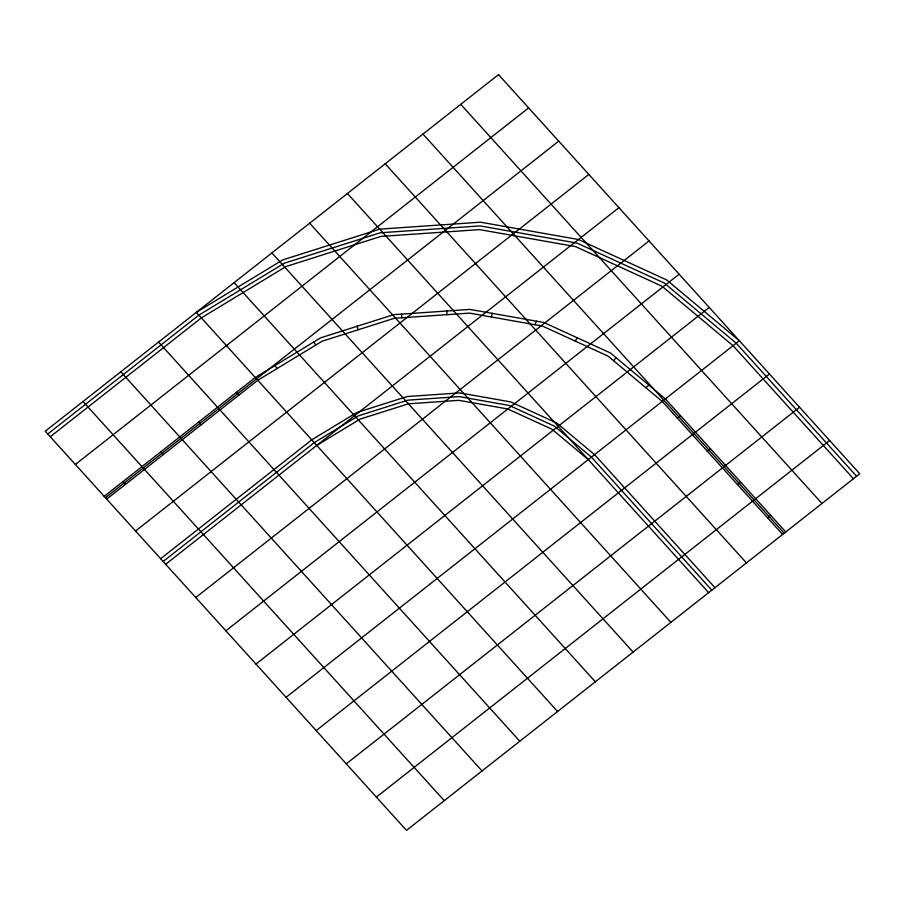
<?xml version="1.0" encoding="UTF-8"?>
<svg xmlns="http://www.w3.org/2000/svg" width="905" height="905" viewBox="0 0 905 905"><rect width="100%" height="100%" fill="white"/><g stroke="black" fill="none" stroke-linecap="round" stroke-linejoin="round"><path stroke-width="1.36" d="M446.866 314.68L447.013 310.901M491.426 316.999L492.196 313.266M535.036 324.725L536.405 321.173M575.263 341.083L577.198 337.769M613.59 360.699L616.056 357.656M645.944 387.781L648.93 385.055M47.761 433.993L198.851 315.121L284.362 263.208L380.292 232.777L480.103 225.911L576.971 243.06L664.327 283.073L736.195 343.21L856.605 476.256M50.261 436.764L201.363 317.893L285.98 266.534L380.892 236.42L479.65 229.621L575.501 246.59L661.94 286.184L733.05 345.687L853.449 478.734M75.353 464.48L528.622 107.899M104.199 496.359L255.289 377.498L320.551 337.87L393.766 314.657L469.933 309.408L543.86 322.497L610.524 353.029L665.367 398.924L785.778 531.982M105.455 497.739L558.724 141.157M106.711 499.13L257.801 380.27L322.157 341.196L394.365 318.289L469.48 313.119L542.389 326.026L608.126 356.14L662.222 401.401L782.633 534.448M135.558 531.009L588.827 174.416M160.638 558.724L311.739 439.864L356.74 412.533L407.227 396.526L459.763 392.906L510.748 401.933L556.722 422.986L594.551 454.638L714.95 587.696M163.149 561.496L314.239 442.635L358.346 415.859L407.827 400.157L459.31 396.616L509.277 405.463L554.324 426.097L591.395 457.115L711.805 590.173M165.66 564.268L618.93 207.686M195.763 597.526L649.032 240.945M225.865 630.796L679.135 274.204M255.968 664.055L709.237 307.474M286.071 697.314L739.34 340.733L666.714 279.962L578.453 239.531L480.555 222.2L379.693 229.146L282.756 259.893L196.34 312.349L557.571 711.511M677.268 418.031L680.424 415.553M316.173 730.584L769.442 373.991M707.371 451.301L710.527 448.823M346.276 763.843L799.545 407.261M737.473 484.56L740.629 482.082M376.378 797.101L829.647 440.52M767.576 517.818L770.732 515.341M316.75 445.407L359.964 419.173L408.427 403.8L458.858 400.327L507.807 408.992L551.937 429.208L588.25 459.593M460.747 104.347L821.978 503.497M422.974 134.064L784.205 533.215M385.202 163.782L746.433 562.933M347.43 193.489L708.66 592.651M309.657 223.207L670.888 622.357M271.885 252.925L633.115 652.075M234.112 282.643L595.343 681.793M236.409 392.351L238.909 395.123M158.567 342.067L519.798 741.218M198.636 422.069L201.136 424.841M120.795 371.785L482.026 770.936M160.864 451.787L163.364 454.559M83.022 401.503L444.253 800.654M123.091 481.494L125.591 484.266M274.882 365.507L277.168 368.505M313.978 341.875L315.675 345.133M357.023 325.845L358.267 329.737M401.447 314.126L401.933 317.768M498.519 74.629L45.25 431.221L406.481 830.371L859.75 473.779L498.519 74.629"/></g></svg>
